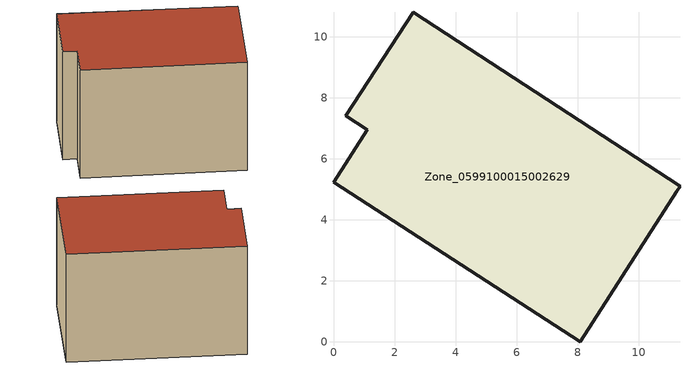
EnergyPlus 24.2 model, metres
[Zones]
Zone_0599100015002629
 floor ground (C_G): 1.11,6.94 0.41,7.4 2.62,10.8 11.36,5.1 11.24,4.93 8.08,0 0,5.23 z0.73
 wall outside (C_F): 0.41,7.4 1.11,6.94 0,5.23 8.08,0 11.24,4.93 11.36,5.1 2.62,10.8 0.41,7.4 z0.73:8.06
 roof outside (C_R): 8.08,0 11.24,4.93 11.36,5.1 2.62,10.8 0.41,7.4 1.11,6.94 0,5.23 z8.06
[BUILDING]
Pand.0599100015002629: North Axis=0; Terrain=City; Loads Convergence Tolerance Value=0.04; Temperature Convergence Tolerance Value=0.4; Solar Distribution=FullExterior; Maximum Number of Warmup Days=25; Minimum Number of Warmup Days=1
[Site:Location]
Rotterdam.The.Hague.AP_ZH_NLD Design_Conditions: Latitude=51.96; Longitude=4.45; Time Zone=1; Elevation=-4.5
[SITE:GROUNDTEMPERATURE:BUILDINGSURFACE]
18, 18, 18, 18, 18, 18, 18, 18, 18, 18, 18, 18
[MATERIAL] Thermal Absorptance=0.9; Solar Absorptance=0.7; Visible Absorptance=0.7
Name | Roughness | Thickness | Conductivity | Density | Specific Heat
G.TI.1965-1974 | MediumSmooth | 0.15 | 0.882353 | 540 | 1210
F.TI.1965-1974 | Rough | 0.3 | 0.697674 | 1920 | 840
R.TI.1965-1974 | MediumRough | 0.2 | 0.232558 | 1500 | 1000
[CONSTRUCTION]
C_G: G.TI.1965-1974
C_F: F.TI.1965-1974
C_R: R.TI.1965-1974
[ZONE]
Zone_0599100015002629: Type=1; Multiplier=1; Ceiling Height=Autocalculate; Volume=Autocalculate; Floor Area=autocalculate; Part of Total Floor Area=Yes
[ZONEINFILTRATION:DESIGNFLOWRATE]
Infil_Zone_0599100015002629: Zone or ZoneList or Space or SpaceList=Zone_0599100015002629; Schedule=AlwaysOn; Design Flow Rate Calculation Method=Flow/Area; Flow Rate per Floor Area=0.003; Constant Term Coefficient=1; Temperature Term Coefficient=0; Velocity Term Coefficient=0; Velocity Squared Term Coefficient=0
[HVACTEMPLATE:ZONE:IDEALLOADSAIRSYSTEM]
Zone_0599100015002629: Maximum Heating Supply Air Temperature=50; Minimum Cooling Supply Air Temperature=13; Maximum Heating Supply Air Humidity Ratio=0.0156; Minimum Cooling Supply Air Humidity Ratio=0.0077; Heating Limit=NoLimit; Cooling Limit=NoLimit; Dehumidification Control Type=ConstantSensibleHeatRatio; Cooling Sensible Heat Ratio=0.7; Dehumidification Setpoint=60; Humidification Control Type=None; Humidification Setpoint=30; Outdoor Air Method=None; Outdoor Air Flow Rate per Person=0.00944; Outdoor Air Flow Rate per Zone Floor Area=0; Outdoor Air Flow Rate per Zone=0; Demand Controlled Ventilation Type=None; Outdoor Air Economizer Type=NoEconomizer; Heat Recovery Type=None; Sensible Heat Recovery Effectiveness=0.7; Latent Heat Recovery Effectiveness=0.65
[ZONECONTROL:THERMOSTAT]
ThermostatControl_Zone_0599100015002629: Zone or ZoneList=Zone_0599100015002629; Control Type Schedule=DualSetpointControlType; Control 1=Thermostat_Zone_0599100015002629; Temperature Difference Between Cutout And Setpoint=0
[THERMOSTATSETPOINT:DUALSETPOINT]
Thermostat_Zone_0599100015002629: Heating Setpoint Temperature Schedule=HeatingSetpoint_Zone_0599100015002629; Cooling Setpoint Temperature Schedule=CoolingSetpoint_Zone_0599100015002629
[SCHEDULE:COMPACT]
HeatingSetpoint_Zone_0599100015002629: Through: 12/31, For: AllDays, Until: 24:00, 21
CoolingSetpoint_Zone_0599100015002629: Through: 12/31, For: AllDays, Until: 24:00, 24
DualSetpointControlType: Through: 12/31, For: AllDays, Until: 24:00, 4
AlwaysOn: Through: 12/31, For: AllDays, Until: 24:00, 1
